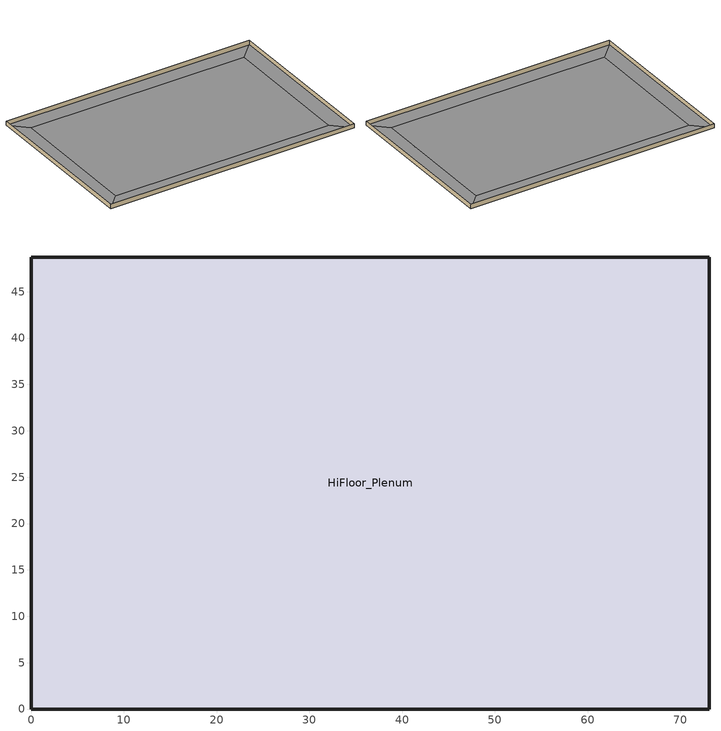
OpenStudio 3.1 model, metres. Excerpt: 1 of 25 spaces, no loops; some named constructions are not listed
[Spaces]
HiFloor_Plenum
 floor to Core_hi (TypicalPlenumFloorInterior): 68.53,44.16 68.53,4.57 4.57,4.57 4.57,44.16 z42.37
 floor to Perimeter_hi_ZN_1 (TypicalPlenumFloorInterior): 68.53,4.57 73.11,0 0,0 4.57,4.57 z42.37
 floor to Perimeter_hi_ZN_2 (TypicalPlenumFloorInterior): 73.11,48.74 73.11,0 68.53,4.57 68.53,44.16 z42.37
 floor to Perimeter_hi_ZN_3 (TypicalPlenumFloorInterior): 73.11,48.74 68.53,44.16 4.57,44.16 0,48.74 z42.37
 floor to Perimeter_hi_ZN_4 (TypicalPlenumFloorInterior): 0,48.74 4.57,44.16 4.57,4.57 0,0 z42.37
 wall outside (MetalFrameWallU055): 73.11,0 73.11,48.74 0,48.74 0,0 73.11,0 z42.37:43.59
[Schedule:Day]
WaterMainCZ12Aug: 1, 0, 16.2778, 2, 0, 16.2778, 3, 0, 16.2778, 4, 0, 16.2778, 5, 0, 16.2778, 6, 0, 16.2778, 7, 0, 16.2778, 8, 0, 16.2778, 9, 0, 16.2778, 10, 0, 16.2778, 11, 0, 16.2778, 12, 0, 16.2778, 13, 0, 16.2778, 14, 0, 16.2778, 15, 0, 16.2778, 16, 0, 16.2778, 17, 0, 16.2778, 18, 0, 16.2778, 19, 0, 16.2778, 20, 0, 16.2778, 21, 0, 16.2778, 22, 0, 16.2778, 23, 0, 16.2778, 24, 0, 16.2778
WaterMainCZ12Sep: 1, 0, 16, 2, 0, 16, 3, 0, 16, 4, 0, 16, 5, 0, 16, 6, 0, 16, 7, 0, 16, 8, 0, 16, 9, 0, 16, 10, 0, 16, 11, 0, 16, 12, 0, 16, 13, 0, 16, 14, 0, 16, 15, 0, 16, 16, 0, 16, 17, 0, 16, 18, 0, 16, 19, 0, 16, 20, 0, 16, 21, 0, 16, 22, 0, 16, 23, 0, 16, 24, 0, 16
WaterMainCZ12Oct: 1, 0, 15.7778, 2, 0, 15.7778, 3, 0, 15.7778, 4, 0, 15.7778, 5, 0, 15.7778, 6, 0, 15.7778, 7, 0, 15.7778, 8, 0, 15.7778, 9, 0, 15.7778, 10, 0, 15.7778, 11, 0, 15.7778, 12, 0, 15.7778, 13, 0, 15.7778, 14, 0, 15.7778, 15, 0, 15.7778, 16, 0, 15.7778, 17, 0, 15.7778, 18, 0, 15.7778, 19, 0, 15.7778, 20, 0, 15.7778, 21, 0, 15.7778, 22, 0, 15.7778, 23, 0, 15.7778, 24, 0, 15.7778
WaterMainCZ12Nov: 1, 0, 14, 2, 0, 14, 3, 0, 14, 4, 0, 14, 5, 0, 14, 6, 0, 14, 7, 0, 14, 8, 0, 14, 9, 0, 14, 10, 0, 14, 11, 0, 14, 12, 0, 14, 13, 0, 14, 14, 0, 14, 15, 0, 14, 16, 0, 14, 17, 0, 14, 18, 0, 14, 19, 0, 14, 20, 0, 14, 21, 0, 14, 22, 0, 14, 23, 0, 14, 24, 0, 14
WaterMainCZ12Dec: 1, 0, 11.7222, 2, 0, 11.7222, 3, 0, 11.7222, 4, 0, 11.7222, 5, 0, 11.7222, 6, 0, 11.7222, 7, 0, 11.7222, 8, 0, 11.7222, 9, 0, 11.7222, 10, 0, 11.7222, 11, 0, 11.7222, 12, 0, 11.7222, 13, 0, 11.7222, 14, 0, 11.7222, 15, 0, 11.7222, 16, 0, 11.7222, 17, 0, 11.7222, 18, 0, 11.7222, 19, 0, 11.7222, 20, 0, 11.7222, 21, 0, 11.7222, 22, 0, 11.7222, 23, 0, 11.7222, 24, 0, 11.7222
OfficeOccupancySun: 1, 0, 0, 2, 0, 0, 3, 0, 0, 4, 0, 0, 5, 0, 0, 6, 0, 0, 7, 0, 0.05, 8, 0, 0.05, 9, 0, 0.05, 10, 0, 0.05, 11, 0, 0.05, 12, 0, 0.05, 13, 0, 0.05, 14, 0, 0.05, 15, 0, 0.05, 16, 0, 0.05, 17, 0, 0.05, 18, 0, 0.05, 19, 0, 0, 20, 0, 0, 21, 0, 0, 22, 0, 0, 23, 0, 0, 24, 0, 0
OfficeOccupancyWD: 1, 0, 0, 2, 0, 0, 3, 0, 0, 4, 0, 0, 5, 0, 0, 6, 0, 0, 7, 0, 0.1, 8, 0, 0.2, 9, 0, 0.95, 10, 0, 0.95, 11, 0, 0.95, 12, 0, 0.95, 13, 0, 0.5, 14, 0, 0.95, 15, 0, 0.95, 16, 0, 0.95, 17, 0, 0.95, 18, 0, 0.3, 19, 0, 0.1, 20, 0, 0.1, 21, 0, 0.1, 22, 0, 0.1, 23, 0, 0.05, 24, 0, 0.05
OfficeOccupancySat: 1, 0, 0, 2, 0, 0, 3, 0, 0, 4, 0, 0, 5, 0, 0, 6, 0, 0, 7, 0, 0.1, 8, 0, 0.1, 9, 0, 0.3, 10, 0, 0.3, 11, 0, 0.3, 12, 0, 0.3, 13, 0, 0.1, 14, 0, 0.1, 15, 0, 0.1, 16, 0, 0.1, 17, 0, 0.1, 18, 0, 0.05, 19, 0, 0.05, 20, 0, 0, 21, 0, 0, 22, 0, 0, 23, 0, 0, 24, 0, 0
OfficeReceptacleSun; OfficeLightsSun: 1, 0, 0.05, 2, 0, 0.05, 3, 0, 0.05, 4, 0, 0.05, 5, 0, 0.05, 6, 0, 0.05, 7, 0, 0.05, 8, 0, 0.05, 9, 0, 0.05, 10, 0, 0.05, 11, 0, 0.05, 12, 0, 0.05, 13, 0, 0.05, 14, 0, 0.05, 15, 0, 0.05, 16, 0, 0.05, 17, 0, 0.05, 18, 0, 0.05, 19, 0, 0.05, 20, 0, 0.05, 21, 0, 0.05, 22, 0, 0.05, 23, 0, 0.05, 24, 0, 0.05
OfficeReceptacleWD: 1, 0, 0.05, 2, 0, 0.05, 3, 0, 0.05, 4, 0, 0.05, 5, 0, 0.05, 6, 0, 0.1, 7, 0, 0.1, 8, 0, 0.3, 9, 0, 0.9, 10, 0, 0.9, 11, 0, 0.9, 12, 0, 0.9, 13, 0, 0.9, 14, 0, 0.9, 15, 0, 0.9, 16, 0, 0.9, 17, 0, 0.9, 18, 0, 0.5, 19, 0, 0.3, 20, 0, 0.3, 21, 0, 0.2, 22, 0, 0.2, 23, 0, 0.1, 24, 0, 0.05
OfficeReceptacleSat; OfficeLightsSat: 1, 0, 0.05, 2, 0, 0.05, 3, 0, 0.05, 4, 0, 0.05, 5, 0, 0.05, 6, 0, 0.05, 7, 0, 0.1, 8, 0, 0.1, 9, 0, 0.3, 10, 0, 0.3, 11, 0, 0.3, 12, 0, 0.3, 13, 0, 0.15, 14, 0, 0.15, 15, 0, 0.15, 16, 0, 0.15, 17, 0, 0.15, 18, 0, 0.05, 19, 0, 0.05, 20, 0, 0.05, 21, 0, 0.05, 22, 0, 0.05, 23, 0, 0.05, 24, 0, 0.05
OfficeInfiltrationSun: 1, 0, 1, 2, 0, 1, 3, 0, 1, 4, 0, 1, 5, 0, 1, 6, 0, 1, 7, 0, 1, 8, 0, 1, 9, 0, 1, 10, 0, 1, 11, 0, 1, 12, 0, 1, 13, 0, 1, 14, 0, 1, 15, 0, 1, 16, 0, 1, 17, 0, 1, 18, 0, 1, 19, 0, 1, 20, 0, 1, 21, 0, 1, 22, 0, 1, 23, 0, 1, 24, 0, 1
OfficeInfiltrationWD: 1, 0, 1, 2, 0, 1, 3, 0, 1, 4, 0, 1, 5, 0, 1, 6, 0, 0.25, 7, 0, 0.25, 8, 0, 0.25, 9, 0, 0.25, 10, 0, 0.25, 11, 0, 0.25, 12, 0, 0.25, 13, 0, 0.25, 14, 0, 0.25, 15, 0, 0.25, 16, 0, 0.25, 17, 0, 0.25, 18, 0, 0.25, 19, 0, 0.25, 20, 0, 0.25, 21, 0, 0.25, 22, 0, 0.25, 23, 0, 0.25, 24, 0, 0.25
OfficeInfiltrationSat: 1, 0, 1, 2, 0, 1, 3, 0, 1, 4, 0, 1, 5, 0, 1, 6, 0, 0.25, 7, 0, 0.25, 8, 0, 0.25, 9, 0, 0.25, 10, 0, 0.25, 11, 0, 0.25, 12, 0, 0.25, 13, 0, 0.25, 14, 0, 0.25, 15, 0, 0.25, 16, 0, 0.25, 17, 0, 0.25, 18, 0, 0.25, 19, 0, 0.25, 20, 0, 1, 21, 0, 1, 22, 0, 1, 23, 0, 1, 24, 0, 1
OfficeLightsWD: 1, 0, 0.05, 2, 0, 0.05, 3, 0, 0.05, 4, 0, 0.05, 5, 0, 0.05, 6, 0, 0.1, 7, 0, 0.1, 8, 0, 0.3, 9, 0, 0.65, 10, 0, 0.65, 11, 0, 0.65, 12, 0, 0.65, 13, 0, 0.65, 14, 0, 0.65, 15, 0, 0.65, 16, 0, 0.65, 17, 0, 0.65, 18, 0, 0.35, 19, 0, 0.3, 20, 0, 0.3, 21, 0, 0.2, 22, 0, 0.2, 23, 0, 0.1, 24, 0, 0.05
OfficeClgSetptSun: 1, 0, 29.4444, 2, 0, 29.4444, 3, 0, 29.4444, 4, 0, 29.4444, 5, 0, 29.4444, 6, 0, 29.4444, 7, 0, 29.4444, 8, 0, 29.4444, 9, 0, 29.4444, 10, 0, 29.4444, 11, 0, 29.4444, 12, 0, 29.4444, 13, 0, 29.4444, 14, 0, 29.4444, 15, 0, 29.4444, 16, 0, 29.4444, 17, 0, 29.4444, 18, 0, 29.4444, 19, 0, 29.4444, 20, 0, 29.4444, 21, 0, 29.4444, 22, 0, 29.4444, 23, 0, 29.4444, 24, 0, 29.4444
OfficeClgSetptWD: 1, 0, 29.4444, 2, 0, 29.4444, 3, 0, 29.4444, 4, 0, 29.4444, 5, 0, 29.4444, 6, 0, 23.8889, 7, 0, 23.8889, 8, 0, 23.8889, 9, 0, 23.8889, 10, 0, 23.8889, 11, 0, 23.8889, 12, 0, 23.8889, 13, 0, 23.8889, 14, 0, 23.8889, 15, 0, 23.8889, 16, 0, 23.8889, 17, 0, 23.8889, 18, 0, 23.8889, 19, 0, 23.8889, 20, 0, 23.8889, 21, 0, 23.8889, 22, 0, 23.8889, 23, 0, 23.8889, 24, 0, 23.8889
OfficeClgSetptSat: 1, 0, 29.4444, 2, 0, 29.4444, 3, 0, 29.4444, 4, 0, 29.4444, 5, 0, 29.4444, 6, 0, 23.8889, 7, 0, 23.8889, 8, 0, 23.8889, 9, 0, 23.8889, 10, 0, 23.8889, 11, 0, 23.8889, 12, 0, 23.8889, 13, 0, 23.8889, 14, 0, 23.8889, 15, 0, 23.8889, 16, 0, 23.8889, 17, 0, 23.8889, 18, 0, 23.8889, 19, 0, 23.8889, 20, 0, 29.4444, 21, 0, 29.4444, 22, 0, 29.4444, 23, 0, 29.4444, 24, 0, 29.4444
OfficeHtgSetptSun: 1, 0, 15.5556, 2, 0, 15.5556, 3, 0, 15.5556, 4, 0, 15.5556, 5, 0, 15.5556, 6, 0, 15.5556, 7, 0, 15.5556, 8, 0, 15.5556, 9, 0, 15.5556, 10, 0, 15.5556, 11, 0, 15.5556, 12, 0, 15.5556, 13, 0, 15.5556, 14, 0, 15.5556, 15, 0, 15.5556, 16, 0, 15.5556, 17, 0, 15.5556, 18, 0, 15.5556, 19, 0, 15.5556, 20, 0, 15.5556, 21, 0, 15.5556, 22, 0, 15.5556, 23, 0, 15.5556, 24, 0, 15.5556
OfficeHtgSetptWD: 1, 0, 15.5556, 2, 0, 15.5556, 3, 0, 15.5556, 4, 0, 15.5556, 5, 0, 15.5556, 6, 0, 21.1111, 7, 0, 21.1111, 8, 0, 21.1111, 9, 0, 21.1111, 10, 0, 21.1111, 11, 0, 21.1111, 12, 0, 21.1111, 13, 0, 21.1111, 14, 0, 21.1111, 15, 0, 21.1111, 16, 0, 21.1111, 17, 0, 21.1111, 18, 0, 21.1111, 19, 0, 21.1111, 20, 0, 21.1111, 21, 0, 21.1111, 22, 0, 21.1111, 23, 0, 21.1111, 24, 0, 21.1111
OfficeHtgSetptSat: 1, 0, 15.5556, 2, 0, 15.5556, 3, 0, 15.5556, 4, 0, 15.5556, 5, 0, 15.5556, 6, 0, 21.1111, 7, 0, 21.1111, 8, 0, 21.1111, 9, 0, 21.1111, 10, 0, 21.1111, 11, 0, 21.1111, 12, 0, 21.1111, 13, 0, 21.1111, 14, 0, 21.1111, 15, 0, 21.1111, 16, 0, 21.1111, 17, 0, 21.1111, 18, 0, 21.1111, 19, 0, 21.1111, 20, 0, 15.5556, 21, 0, 15.5556, 22, 0, 15.5556, 23, 0, 15.5556, 24, 0, 15.5556
